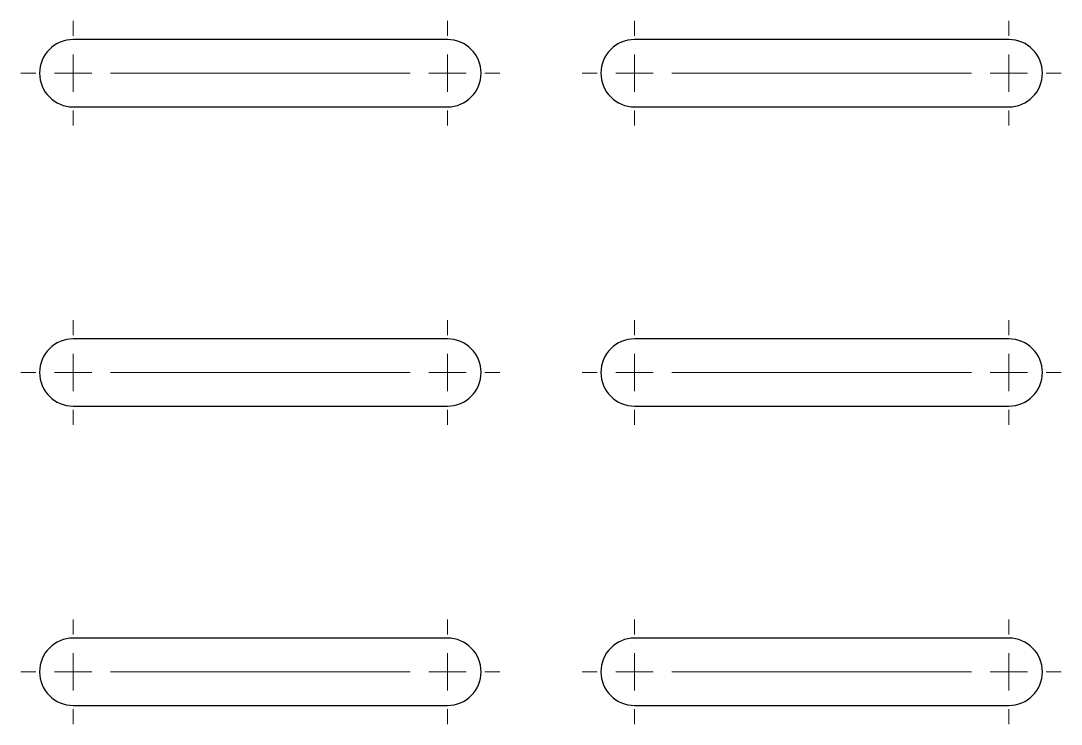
# Model space of a CAD drawing. Header units: millimetres. Extents: x 15 to 913, y -15 to 331.
# Drawn here: x 162.2 to 231.7, y 154.4 to 201.4 of the extents above; entities that cross this region are included whole.
import ezdxf

# ---------------------------------------------------------------- set-up
doc = ezdxf.new("R2010")
doc.units = ezdxf.units.MM
doc.layers.get('0').update_dxf_attribs({"true_color": 0xffffff})

# ---------------------------------------------------------------- blocks, each defined once
blk = doc.blocks.new('SW_CENTERMARKSYMBOL_11')
at = {"color": 0, "linetype": 'Continuous', "lineweight": 0}
for p, q in [((-25, 2.5), (-25, 3.5)), ((0, 2.5), (0, 3.5)), ((-25, 0), (-25, 1.25)), ((0, 0), (0, 1.25)), ((-22.5, 0), (-2.5, 0)), ((-2.5, 0), (-22.5, 0)), ((0, 0), (-1.25, 0)), ((0, 0), (0, -1.25)), ((0, 0), (1.25, 0)), ((2.5, 0), (3.5, 0)), ((-27.5, 0), (-28.5, 0)), ((-25, 0), (-26.25, 0)), ((-25, 0), (-25, -1.25)), ((-25, 0), (-23.75, 0)), ((-22.5, 0), (-21.5, 0)), ((-2.5, 0), (-3.5, 0)), ((-25, -2.5), (-25, -3.5)), ((0, -2.5), (0, -3.5))]:
    blk.add_line(p, q, dxfattribs=at)
blk = doc.blocks.new('SW_CENTERMARKSYMBOL_12')
at = {"color": 0, "linetype": 'Continuous', "lineweight": 0}
for p, q in [((0, 2.5), (0, 3.5)), ((25, 2.5), (25, 3.5)), ((0, 0), (0, 1.25)), ((25, 0), (25, 1.25)), ((-2.5, 0), (-3.5, 0)), ((0, 0), (-1.25, 0)), ((0, 0), (0, -1.25)), ((0, 0), (1.25, 0)), ((2.5, 0), (3.5, 0)), ((2.5, 0), (22.5, 0)), ((22.5, 0), (21.5, 0)), ((25, 0), (23.75, 0)), ((25, 0), (25, -1.25)), ((25, 0), (26.25, 0)), ((27.5, 0), (28.5, 0)), ((0, -2.5), (0, -3.5)), ((25, -2.5), (25, -3.5))]:
    blk.add_line(p, q, dxfattribs=at)
blk = doc.blocks.new('SW_CENTERMARKSYMBOL_13')
at = {"color": 0, "linetype": 'Continuous', "lineweight": 0}
for p, q in [((-25, 2.5), (-25, 3.5)), ((0, 2.5), (0, 3.5)), ((-25, 0), (-25, 1.25)), ((0, 0), (0, 1.25)), ((-22.5, 0), (-2.5, 0)), ((-2.5, 0), (-22.5, 0)), ((0, 0), (-1.25, 0)), ((0, 0), (0, -1.25)), ((0, 0), (1.25, 0)), ((2.5, 0), (3.5, 0)), ((-27.5, 0), (-28.5, 0)), ((-25, 0), (-26.25, 0)), ((-25, 0), (-25, -1.25)), ((-25, 0), (-23.75, 0)), ((-22.5, 0), (-21.5, 0)), ((-2.5, 0), (-3.5, 0)), ((-25, -2.5), (-25, -3.5)), ((0, -2.5), (0, -3.5))]:
    blk.add_line(p, q, dxfattribs=at)
blk = doc.blocks.new('SW_CENTERMARKSYMBOL_14')
at = {"color": 0, "linetype": 'Continuous', "lineweight": 0}
for p, q in [((-25, 2.5), (-25, 3.5)), ((0, 2.5), (0, 3.5)), ((-25, 0), (-25, 1.25)), ((0, 0), (0, 1.25)), ((-22.5, 0), (-2.5, 0)), ((-2.5, 0), (-22.5, 0)), ((0, 0), (-1.25, 0)), ((0, 0), (0, -1.25)), ((0, 0), (1.25, 0)), ((2.5, 0), (3.5, 0)), ((-27.5, 0), (-28.5, 0)), ((-25, 0), (-26.25, 0)), ((-25, 0), (-25, -1.25)), ((-25, 0), (-23.75, 0)), ((-22.5, 0), (-21.5, 0)), ((-2.5, 0), (-3.5, 0)), ((-25, -2.5), (-25, -3.5)), ((0, -2.5), (0, -3.5))]:
    blk.add_line(p, q, dxfattribs=at)
blk = doc.blocks.new('SW_CENTERMARKSYMBOL_15')
at = {"color": 0, "linetype": 'Continuous', "lineweight": 0}
for p, q in [((0, 2.5), (0, 3.5)), ((25, 2.5), (25, 3.5)), ((0, 0), (0, 1.25)), ((25, 0), (25, 1.25)), ((-2.5, 0), (-3.5, 0)), ((0, 0), (-1.25, 0)), ((0, 0), (0, -1.25)), ((0, 0), (1.25, 0)), ((2.5, 0), (3.5, 0)), ((2.5, 0), (22.5, 0)), ((22.5, 0), (21.5, 0)), ((25, 0), (23.75, 0)), ((25, 0), (25, -1.25)), ((25, 0), (26.25, 0)), ((27.5, 0), (28.5, 0)), ((0, -2.5), (0, -3.5)), ((25, -2.5), (25, -3.5))]:
    blk.add_line(p, q, dxfattribs=at)
blk = doc.blocks.new('SW_CENTERMARKSYMBOL_16')
at = {"color": 0, "linetype": 'Continuous', "lineweight": 0}
for p, q in [((-25, 2.5), (-25, 3.5)), ((0, 2.5), (0, 3.5)), ((-25, 0), (-25, 1.25)), ((0, 0), (0, 1.25)), ((-22.5, 0), (-2.5, 0)), ((-2.5, 0), (-22.5, 0)), ((0, 0), (-1.25, 0)), ((0, 0), (0, -1.25)), ((0, 0), (1.25, 0)), ((2.5, 0), (3.5, 0)), ((-27.5, 0), (-28.5, 0)), ((-25, 0), (-26.25, 0)), ((-25, 0), (-25, -1.25)), ((-25, 0), (-23.75, 0)), ((-22.5, 0), (-21.5, 0)), ((-2.5, 0), (-3.5, 0)), ((-25, -2.5), (-25, -3.5)), ((0, -2.5), (0, -3.5))]:
    blk.add_line(p, q, dxfattribs=at)

msp = doc.modelspace()

# ---------------------------------------------------------------- linework, layer by layer
at = {"color": 7, "linetype": 'Continuous', "lineweight": 30, "true_color": 0xffffff}
for p, q in [((190.684443, 200.109797), (165.684442, 200.109797)), ((228.184443, 200.109797), (203.184443, 200.109797)), ((165.684442, 195.609796), (190.684443, 195.609796)), ((203.184443, 195.609796), (228.184443, 195.609796)), ((190.684443, 180.109798), (165.684442, 180.109798)), ((228.184443, 180.109798), (203.184443, 180.109798)), ((165.684442, 175.609798), (190.684443, 175.609798)), ((203.184443, 175.609798), (228.184443, 175.609798)), ((190.684443, 160.109797), (165.684442, 160.109797)), ((228.184443, 160.109797), (203.184443, 160.109797)), ((165.684442, 155.609797), (190.684443, 155.609797)), ((203.184443, 155.609797), (228.184443, 155.609797))]:
    msp.add_line(p, q, dxfattribs=at)
for centre, start, end in [((165.684443, 197.859797), 90, 270), ((190.684443, 197.859797), 270, 90), ((203.184443, 197.859797), 90, 270), ((228.184443, 197.859797), 270, 90), ((165.684443, 177.859797), 90, 270), ((190.684443, 177.859797), 270, 90), ((203.184443, 177.859797), 90, 270), ((228.184443, 177.859797), 270, 90), ((165.684443, 157.859797), 90, 270), ((190.684443, 157.859797), 270, 90), ((203.184443, 157.859797), 90, 270), ((228.184443, 157.859797), 270, 90)]:
    msp.add_arc(centre, 2.25, start, end, dxfattribs=at)

# ---------------------------------------------------------------- block references
at = {"color": 7, "linetype": 'Continuous', "lineweight": 0, "true_color": 0xffffff}
for name, p in [('SW_CENTERMARKSYMBOL_14', (190.684443, 197.859797)), ('SW_CENTERMARKSYMBOL_11', (228.184443, 197.859797)), ('SW_CENTERMARKSYMBOL_13', (190.684443, 177.859797)), ('SW_CENTERMARKSYMBOL_12', (203.184443, 177.859797)), ('SW_CENTERMARKSYMBOL_15', (165.684443, 157.859797)), ('SW_CENTERMARKSYMBOL_16', (228.184443, 157.859797))]:
    msp.add_blockref(name, p, dxfattribs=at)

doc.saveas('drawing.dxf')
